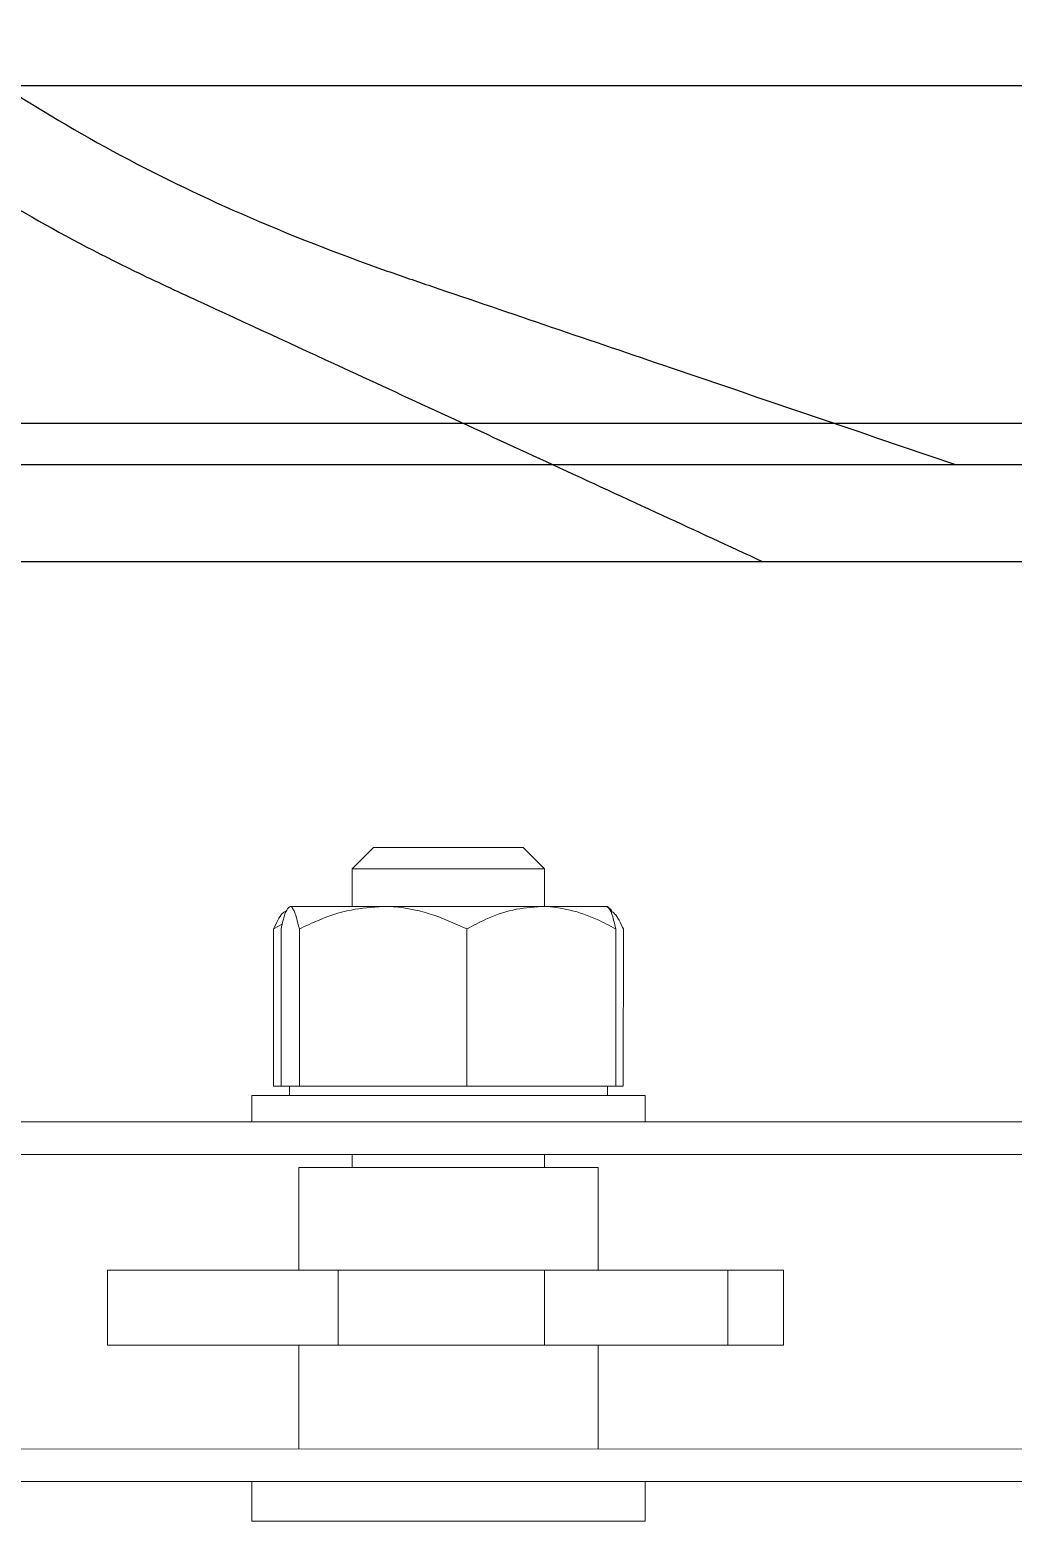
# Model space of a CAD drawing. Header units: feet. Extents: x -21 to 5170, y -254 to 1413.
# Drawn here: x 2095.72 to 2099.1, y 56.37 to 61.5 of the extents above; entities that cross this region are included whole.
import ezdxf
from ezdxf.lldxf.tags import DXFTag

# ---------------------------------------------------------------- set-up
doc = ezdxf.new("R2010")
doc.units = ezdxf.units.FT
doc.header["$MEASUREMENT"] = 0
for name, color, linetype in [('ATI CENTER SUPPORT', 7, 'Continuous'), ('DC FEEEDERS', 1, 'Continuous'), ('PV-AG-DC1', 142, 'DC1')]:
    doc.layers.add(name, color=color, linetype=linetype)
doc.styles.add('NEI-A', font='arial.ttf')
tags = doc.linetypes.add('DC1', pattern='A,0.176989,-0.035266,["DC1",NEI-A,S=0.1,R=0,X=0,Y=-0.05],-0.314734,0.176989', length=0.703978).pattern_tags.tags
tags[6] = DXFTag(74, 10)

msp = doc.modelspace()

# ---------------------------------------------------------------- linework, layer by layer
at = {"layer": 'ATI CENTER SUPPORT', "color": 8, "linetype": 'Continuous', "lineweight": 15}
for p, q in [((2096.8302, 58.614), (2096.90322, 58.68702)), ((2096.90322, 58.68702), (2097.41748, 58.68702)), ((2097.41748, 58.68702), (2097.4905, 58.61399)), ((2096.83019, 58.48456), (2096.8302, 58.614)), ((2096.8302, 58.614), (2097.4905, 58.61399)), ((2097.4905, 58.61399), (2097.4905, 58.48455)), ((2096.61693, 58.48456), (2097.70622, 58.48455)), ((2097.70649, 58.48455), (2097.72142, 58.47092)), ((2096.5895, 58.4241), (2096.55968, 58.40742)), ((2096.55968, 58.40742), (2096.55968, 57.86745)), ((2096.58548, 58.40742), (2096.58548, 57.86745)), ((2096.64838, 58.40742), (2096.64838, 57.86745)), ((2097.22325, 58.40742), (2097.22325, 57.86745)), ((2097.73522, 58.40741), (2097.73521, 57.86745)), ((2097.76102, 58.40741), (2097.76101, 57.86745)), ((2096.58548, 57.86745), (2096.55968, 57.86745)), ((2096.61693, 57.86745), (2096.58548, 57.86745)), ((2096.6142, 57.83557), (2096.6142, 57.86745)), ((2096.64838, 57.86745), (2096.61693, 57.86745)), ((2097.73521, 57.86745), (2096.64838, 57.86745)), ((2097.70649, 57.86745), (2097.70649, 57.83556)), ((2097.76101, 57.86745), (2097.73521, 57.86745)), ((2096.48513, 57.74449), (2096.48513, 57.83557)), ((2096.48513, 57.83557), (2097.83556, 57.83556)), ((2097.83556, 57.83556), (2097.83556, 57.74448)), ((2094.30629, 57.7445), (2114.71674, 57.74438)), ((2094.30629, 57.63315), (2114.71674, 57.63303)), ((2096.83019, 57.58762), (2096.83019, 57.63313)), ((2097.4905, 57.63313), (2097.4905, 57.58762)), ((2096.64609, 57.23484), (2096.64609, 57.58762)), ((2097.6746, 57.58761), (2096.64609, 57.58762)), ((2097.6746, 57.58761), (2097.67459, 57.23483)), ((2095.99008, 56.97772), (2095.99008, 57.23484)), ((2098.31057, 57.23483), (2095.99008, 57.23484)), ((2096.78115, 57.23484), (2096.78115, 56.97771)), ((2097.48972, 56.97771), (2097.48972, 57.23484)), ((2098.11972, 57.23483), (2098.11972, 56.9777)), ((2098.31057, 57.23483), (2098.31057, 56.9777)), ((2095.99008, 56.97772), (2098.31057, 56.9777)), ((2096.64608, 56.62082), (2096.64609, 56.97771)), ((2097.67459, 56.97771), (2097.67459, 56.62081)), ((2094.30629, 56.62083), (2114.71674, 56.62071)), ((2094.30629, 56.50948), (2114.71674, 56.50936)), ((2096.48512, 56.37287), (2096.48512, 56.50947)), ((2097.83555, 56.50946), (2097.83555, 56.37287)), ((2096.48512, 56.37287), (2097.83555, 56.37287))]:
    msp.add_line(p, q, dxfattribs=at)
for points, knots in [([(2096.55968, 58.40742), (2096.56953, 58.4285), (2096.58298, 58.4573), (2096.59753, 58.46619), (2096.60142, 58.46857)], [0, 0, 0, 0, 0.7321112, 1, 1, 1, 1]), ([(2096.61693, 58.48456), (2096.6129, 58.48209), (2096.6047, 58.47707), (2096.59421, 58.44515), (2096.58793, 58.41801), (2096.58548, 58.40742)], [0, 0, 0, 0, 0.3706768, 0.754275, 1, 1, 1, 1]), ([(2096.64838, 58.40742), (2096.64373, 58.42677), (2096.63426, 58.46616), (2096.62338, 58.48389), (2096.61756, 58.48449), (2096.61693, 58.48456)], [0, 0, 0, 0, 0.4629801, 0.9424363, 1, 1, 1, 1]), ([(2096.93582, 58.48456), (2096.89897, 58.48209), (2096.82399, 58.47707), (2096.72815, 58.44515), (2096.67078, 58.41801), (2096.64838, 58.40742)], [0, 0, 0, 0, 0.3706763, 0.7542738, 1, 1, 1, 1]), ([(2097.22325, 58.40742), (2097.18074, 58.42677), (2097.0942, 58.46615), (2096.99482, 58.48389), (2096.94153, 58.48449), (2096.93582, 58.48456)], [0, 0, 0, 0, 0.4629865, 0.9424414, 1, 1, 1, 1]), ([(2097.22325, 58.40742), (2097.24496, 58.4189), (2097.29602, 58.4459), (2097.38146, 58.47721), (2097.44634, 58.48208), (2097.47923, 58.48455)], [0, 0, 0, 0, 0.2671855, 0.6284493, 1, 1, 1, 1]), ([(2097.47923, 58.48455), (2097.48152, 58.48454), (2097.5149, 58.48435), (2097.58035, 58.47504), (2097.66351, 58.44558), (2097.71409, 58.41866), (2097.73522, 58.40741)], [0, 0, 0, 0, 0.0258494, 0.377445, 0.7399268, 1, 1, 1, 1]), ([(2097.70376, 58.48455), (2097.70779, 58.48209), (2097.716, 58.47707), (2097.72648, 58.44514), (2097.73276, 58.41801), (2097.73522, 58.40741)], [0, 0, 0, 0, 0.3706757, 0.7542745, 1, 1, 1, 1]), ([(2097.76102, 58.40741), (2097.75117, 58.4285), (2097.73772, 58.45729), (2097.72317, 58.46618), (2097.71927, 58.46856)], [0, 0, 0, 0, 0.73211403, 1, 1, 1, 1])]:
    msp.add_open_spline(points, degree=3, knots=knots, dxfattribs=at)
at = {"layer": 'DC FEEEDERS'}
for points in [[(2092.42153, 61.30476), (2327.77006, 61.30476)], [(2092.42153, 60.14476), (2327.77006, 60.14476)]]:
    msp.add_lwpolyline(points, dxfattribs=at)
at = {"layer": 'PV-AG-DC1', "flags": 128}
for points in [[(2092.42153, 60.00291), (2327.77006, 60.00291)], [(2092.42153, 59.67045), (2327.77006, 59.67045)]]:
    msp.add_lwpolyline(points, dxfattribs=at)
at = {"layer": 'PV-AG-DC1'}
for points, knots in [([(2092.42153, 69.78642), (2092.52235, 68.82323), (2092.65729, 67.83961), (2092.95895, 66.2223), (2093.0924, 65.60398), (2093.47654, 64.28063), (2093.74335, 63.58056), (2094.31868, 62.59835), (2094.55629, 62.26897), (2095.06104, 61.7335), (2095.31618, 61.51671), (2095.86073, 61.14947), (2096.14962, 60.99601), (2096.61259, 60.79304), (2096.78017, 60.72762), (2096.95018, 60.66783), (2097.0007, 60.65006), (2097.05144, 60.63279), (2097.10218, 60.61552), (2097.3765, 60.52214), (2097.65082, 60.42875), (2097.92514, 60.33537), (2098.25069, 60.22455), (2098.57624, 60.11373), (2098.90178, 60.00291)], [5.1545752, 5.1545752, 5.1545752, 5.1545752, 7.9899379, 7.9899379, 9.6765806, 9.6765806, 11.6858612, 11.6858612, 12.7996381, 12.7996381, 13.7036105, 13.7036105, 14.6075829, 14.6075829, 15.1058256, 15.1058256, 15.1058256, 15.2539006, 15.2539006, 15.2539006, 16.0544781, 16.0544781, 16.0544781, 17.004551, 17.004551, 17.004551, 17.004551]), ([(2092.42153, 67.31546), (2092.45239, 67.1336), (2092.4849, 66.95077), (2092.62928, 66.17638), (2092.75993, 65.56715), (2093.12854, 64.27594), (2093.37823, 63.59495), (2093.92876, 62.58715), (2094.16861, 62.22756), (2094.71363, 61.60004), (2095.01487, 61.3271), (2095.58017, 60.9329), (2095.82816, 60.79121), (2096.08228, 60.66783), (2096.15432, 60.63286), (2096.22686, 60.59935), (2096.29939, 60.56584), (2096.4657, 60.48902), (2096.63201, 60.41219), (2096.79832, 60.33537), (2097.03822, 60.22455), (2097.27812, 60.11373), (2097.51803, 60.00291), (2097.64363, 59.94489), (2097.76924, 59.88686), (2097.89485, 59.82884), (2098.00914, 59.77604), (2098.12344, 59.72324), (2098.23774, 59.67045)], [7.4787728, 7.4787728, 7.4787728, 7.4787728, 7.9877747, 7.9877747, 9.6227732, 9.6227732, 11.503335, 11.503335, 12.6223337, 12.6223337, 13.6409475, 13.6409475, 14.3830075, 14.3830075, 14.3830075, 14.5933778, 14.5933778, 14.5933778, 15.0757196, 15.0757196, 15.0757196, 15.7715112, 15.7715112, 15.7715112, 16.1358044, 16.1358044, 16.1358044, 16.4673028, 16.4673028, 16.4673028, 16.4673028])]:
    msp.add_open_spline(points, degree=3, knots=knots, dxfattribs=at)

doc.saveas('drawing.dxf')
